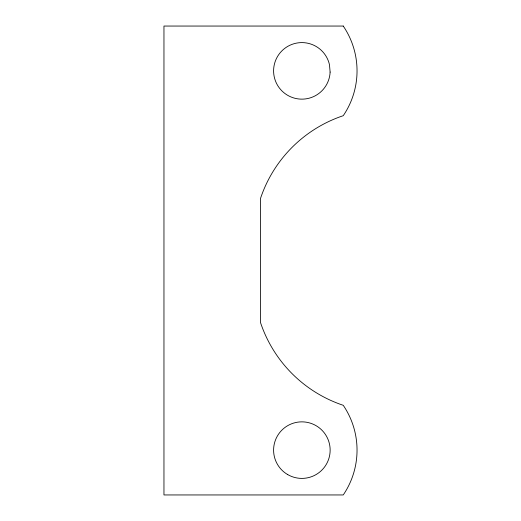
<?xml version="1.0" encoding="UTF-8"?>
<svg xmlns="http://www.w3.org/2000/svg" width="521" height="521" viewBox="0 0 521 521"><rect width="100%" height="100%" fill="white"/><g stroke="black" fill="none" stroke-linecap="round" stroke-linejoin="round"><path stroke-width="0.78" d="M343.248 26.05L163.959 26.05L163.959 494.95L343.248 494.95A79.733 79.733 0 0 0 343.248 405.305A131.018 131.018 0 0 1 260.5 322.558L260.5 198.442A131.018 131.018 0 0 1 343.248 115.695A79.733 79.733 0 0 0 343.248 26.05M330.119 72.08L329.474 64.734A28.271 28.271 0 0 0 284.648 48.453A28.271 28.271 0 0 0 288.836 95.962A28.271 28.271 0 0 0 330.119 72.08M287.735 474.611A28.271 28.271 0 0 0 330.145 450.131A28.271 28.271 0 0 0 287.735 425.644A28.271 28.271 0 0 0 287.735 474.611"/></g></svg>
